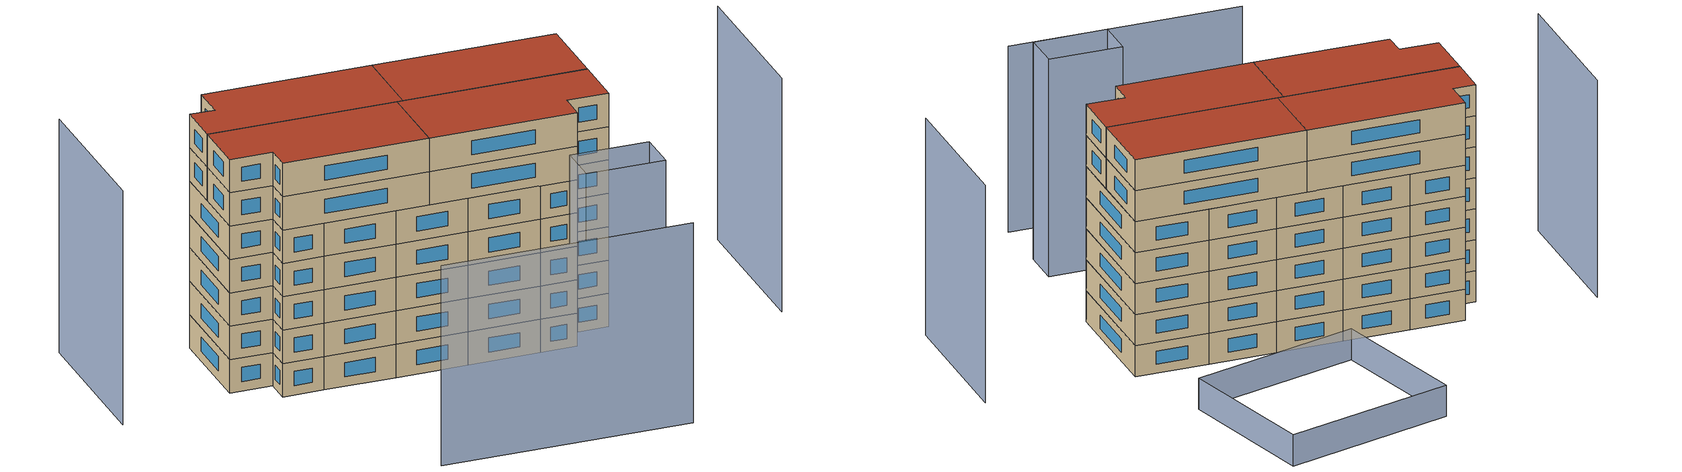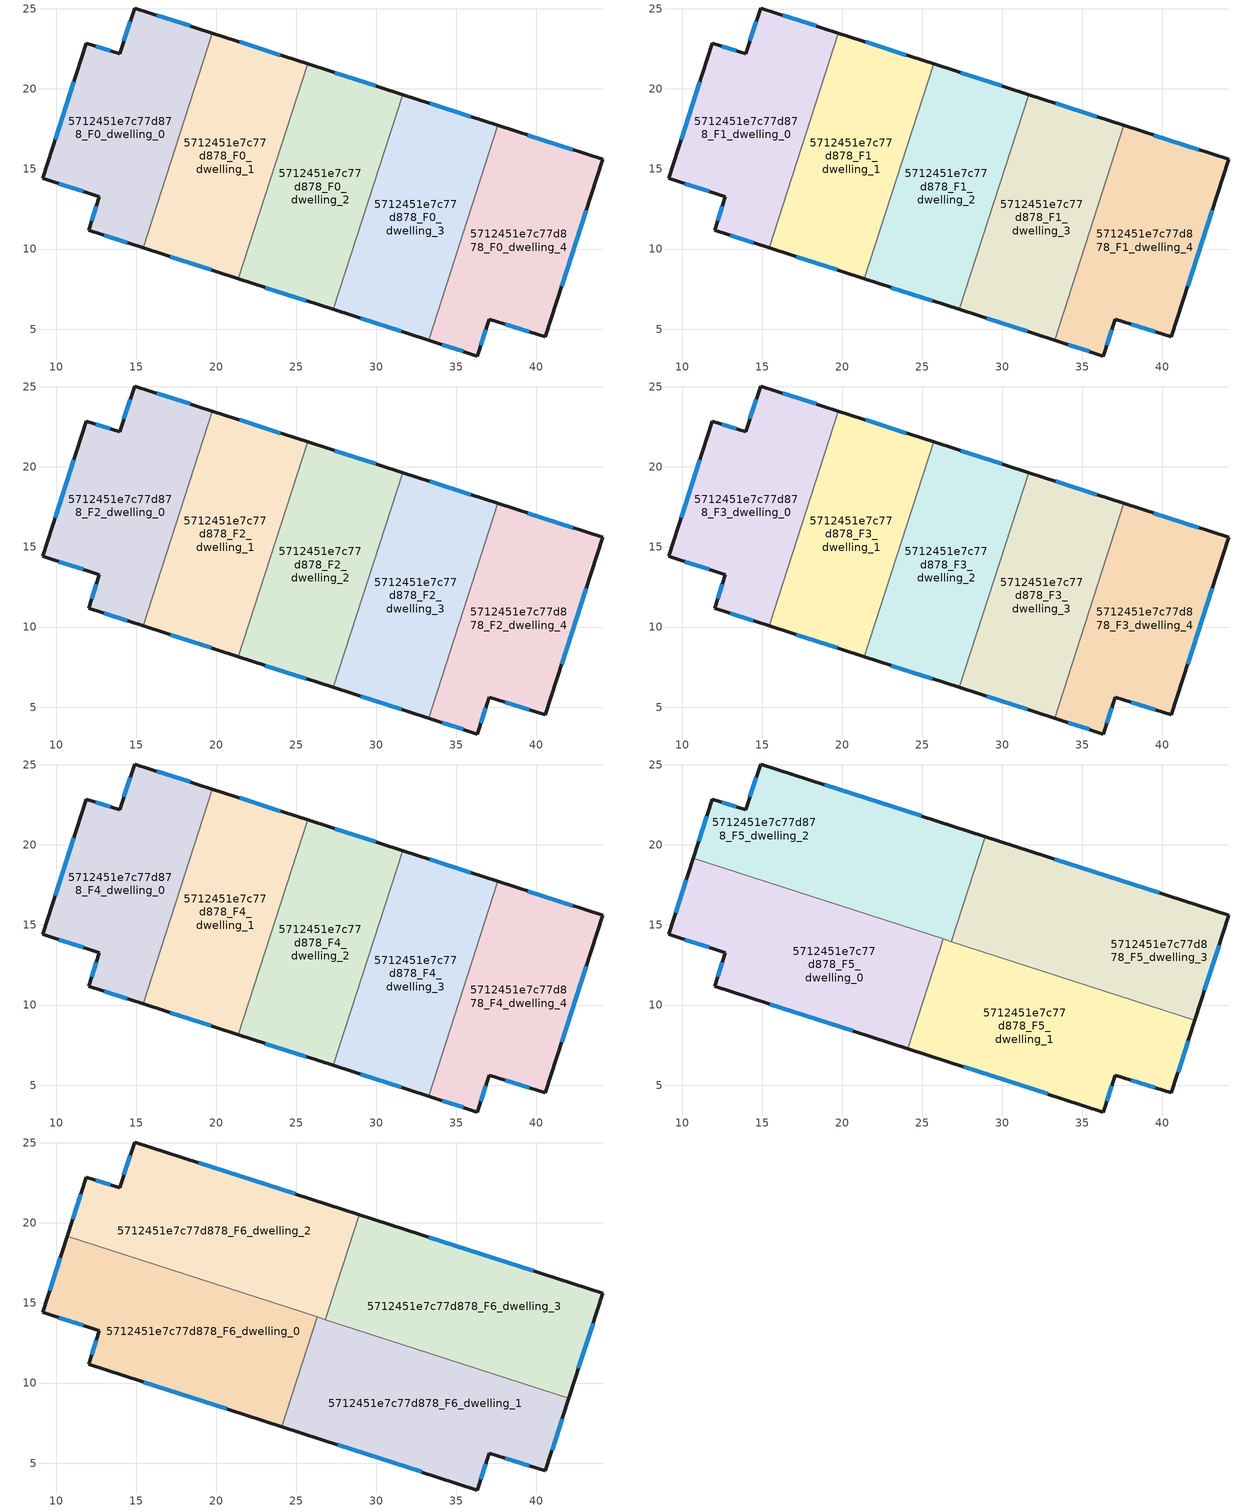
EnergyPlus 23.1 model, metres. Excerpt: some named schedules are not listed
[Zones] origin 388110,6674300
5712451e7c77d878_F0_dwelling_0
 floor ground (EU_floor_Construction): 19.76,23.48 15.43,10.07 12.03,11.17 12.69,13.27 9.17,14.42 11.89,22.84 13.97,22.18 14.9,25.05 z0
 wall outside (EU_wall_Construction): 19.76,23.48 14.9,25.05 13.97,22.18 11.89,22.84 9.17,14.42 12.69,13.27 12.03,11.17 15.43,10.07 z0:3
 wall to 5712451e7c77d878_F0_dwelling_1 (EU_wall_Construction): 15.43,10.07 19.76,23.48 z0:3
 window (EU_Window_Construction): 11.11,20.44 9.95,16.82 / 13.38,22.37 12.49,22.66 / 14.63,24.23 14.23,23 / 18.37,23.93 16.29,24.6 / 13,10.85 14.46,10.38 / 12.51,12.67 12.22,11.77 / 10.18,14.09 11.69,13.6 z0.86:2.14
5712451e7c77d878_F0_dwelling_1
 floor ground (EU_floor_Construction): 25.71,21.56 21.37,8.15 15.43,10.07 19.76,23.48 z0
 wall outside (EU_wall_Construction): 15.43,10.07 21.37,8.15 / 25.71,21.56 19.76,23.48 z0:3
 wall to 5712451e7c77d878_F0_dwelling_2 (EU_wall_Construction): 21.37,8.15 25.71,21.56 z0:3
 window (EU_Window_Construction): 17.13,9.52 19.68,8.7 / 24.01,22.11 21.46,22.93 z0.86:2.14
5712451e7c77d878_F0_dwelling_2
 floor ground (EU_floor_Construction): 31.65,19.64 27.32,6.23 21.37,8.15 25.71,21.56 z0
 wall outside (EU_wall_Construction): 21.37,8.15 27.32,6.23 / 31.65,19.64 25.71,21.56 z0:3
 wall to 5712451e7c77d878_F0_dwelling_3 (EU_wall_Construction): 27.32,6.23 31.65,19.64 z0:3
 window (EU_Window_Construction): 23.07,7.6 25.62,6.78 / 29.95,20.19 27.4,21.01 z0.86:2.14
5712451e7c77d878_F0_dwelling_3
 floor ground (EU_floor_Construction): 37.59,17.72 33.26,4.31 27.32,6.23 31.65,19.64 z0
 wall outside (EU_wall_Construction): 27.32,6.23 33.26,4.31 / 37.59,17.72 31.65,19.64 z0:3
 wall to 5712451e7c77d878_F0_dwelling_4 (EU_wall_Construction): 33.26,4.31 37.59,17.72 z0:3
 window (EU_Window_Construction): 29.01,5.68 31.56,4.86 / 35.89,18.27 33.35,19.09 z0.86:2.14
5712451e7c77d878_F0_dwelling_4
 floor ground (EU_floor_Construction): 44.14,15.61 40.55,4.52 37.06,5.63 36.31,3.32 33.26,4.31 37.59,17.72 z0
 wall outside (EU_wall_Construction): 33.26,4.31 36.31,3.32 37.06,5.63 40.55,4.52 44.14,15.61 37.59,17.72 z0:3
 window (EU_Window_Construction): 34.13,4.03 35.44,3.6 / 42.27,16.21 39.46,17.12 / 41.58,7.69 43.11,12.44 / 38.06,5.31 39.56,4.83 / 36.53,3.98 36.85,4.97 z0.86:2.14
5712451e7c77d878_F1_dwelling_0
 floor to 5712451e7c77d878_F0_dwelling_0 (EU_floor_Construction): 19.76,23.48 15.43,10.07 12.03,11.17 12.69,13.27 9.17,14.42 11.89,22.84 13.97,22.18 14.9,25.05 z3
 wall outside (EU_wall_Construction): 19.76,23.48 14.9,25.05 13.97,22.18 11.89,22.84 9.17,14.42 12.69,13.27 12.03,11.17 15.43,10.07 z3:6
 wall to 5712451e7c77d878_F1_dwelling_1 (EU_wall_Construction): 15.43,10.07 19.76,23.48 z3:6
 window (EU_Window_Construction): 11.11,20.44 9.95,16.82 / 13.38,22.37 12.49,22.66 / 14.63,24.23 14.23,23 / 18.37,23.93 16.29,24.6 / 13,10.85 14.46,10.38 / 12.51,12.67 12.22,11.77 / 10.18,14.09 11.69,13.6 z3.86:5.14
5712451e7c77d878_F1_dwelling_1
 floor to 5712451e7c77d878_F0_dwelling_1 (EU_floor_Construction): 25.71,21.56 21.37,8.15 15.43,10.07 19.76,23.48 z3
 wall outside (EU_wall_Construction): 15.43,10.07 21.37,8.15 / 25.71,21.56 19.76,23.48 z3:6
 wall to 5712451e7c77d878_F1_dwelling_2 (EU_wall_Construction): 21.37,8.15 25.71,21.56 z3:6
 window (EU_Window_Construction): 17.13,9.52 19.68,8.7 / 24.01,22.11 21.46,22.93 z3.86:5.14
5712451e7c77d878_F1_dwelling_2
 floor to 5712451e7c77d878_F0_dwelling_2 (EU_floor_Construction): 31.65,19.64 27.32,6.23 21.37,8.15 25.71,21.56 z3
 wall outside (EU_wall_Construction): 21.37,8.15 27.32,6.23 / 31.65,19.64 25.71,21.56 z3:6
 wall to 5712451e7c77d878_F1_dwelling_3 (EU_wall_Construction): 27.32,6.23 31.65,19.64 z3:6
 window (EU_Window_Construction): 23.07,7.6 25.62,6.78 / 29.95,20.19 27.4,21.01 z3.86:5.14
5712451e7c77d878_F1_dwelling_3
 floor to 5712451e7c77d878_F0_dwelling_3 (EU_floor_Construction): 37.59,17.72 33.26,4.31 27.32,6.23 31.65,19.64 z3
 wall outside (EU_wall_Construction): 27.32,6.23 33.26,4.31 / 37.59,17.72 31.65,19.64 z3:6
 wall to 5712451e7c77d878_F1_dwelling_4 (EU_wall_Construction): 33.26,4.31 37.59,17.72 z3:6
 window (EU_Window_Construction): 29.01,5.68 31.56,4.86 / 35.89,18.27 33.35,19.09 z3.86:5.14
5712451e7c77d878_F1_dwelling_4
 floor to 5712451e7c77d878_F0_dwelling_4 (EU_floor_Construction): 44.14,15.61 40.55,4.52 37.06,5.63 36.31,3.32 33.26,4.31 37.59,17.72 z3
 wall outside (EU_wall_Construction): 33.26,4.31 36.31,3.32 37.06,5.63 40.55,4.52 44.14,15.61 37.59,17.72 z3:6
 window (EU_Window_Construction): 34.13,4.03 35.44,3.6 / 42.27,16.21 39.46,17.12 / 41.58,7.69 43.11,12.44 / 38.06,5.31 39.56,4.83 / 36.53,3.98 36.85,4.97 z3.86:5.14
5712451e7c77d878_F2_dwelling_0
 floor to 5712451e7c77d878_F1_dwelling_0 (EU_floor_Construction): 19.76,23.48 15.43,10.07 12.03,11.17 12.69,13.27 9.17,14.42 11.89,22.84 13.97,22.18 14.9,25.05 z6
 wall outside (EU_wall_Construction): 19.76,23.48 14.9,25.05 13.97,22.18 11.89,22.84 9.17,14.42 12.69,13.27 12.03,11.17 15.43,10.07 z6:9
 wall to 5712451e7c77d878_F2_dwelling_1 (EU_wall_Construction): 15.43,10.07 19.76,23.48 z6:9
 window (EU_Window_Construction): 11.11,20.44 9.95,16.82 / 13.38,22.37 12.49,22.66 / 14.63,24.23 14.23,23 / 18.37,23.93 16.29,24.6 / 13,10.85 14.46,10.38 / 12.51,12.67 12.22,11.77 / 10.18,14.09 11.69,13.6 z6.86:8.14
5712451e7c77d878_F2_dwelling_1
 floor to 5712451e7c77d878_F1_dwelling_1 (EU_floor_Construction): 25.71,21.56 21.37,8.15 15.43,10.07 19.76,23.48 z6
 wall outside (EU_wall_Construction): 15.43,10.07 21.37,8.15 / 25.71,21.56 19.76,23.48 z6:9
 wall to 5712451e7c77d878_F2_dwelling_2 (EU_wall_Construction): 21.37,8.15 25.71,21.56 z6:9
 window (EU_Window_Construction): 17.13,9.52 19.68,8.7 / 24.01,22.11 21.46,22.93 z6.86:8.14
5712451e7c77d878_F2_dwelling_2
 floor to 5712451e7c77d878_F1_dwelling_2 (EU_floor_Construction): 31.65,19.64 27.32,6.23 21.37,8.15 25.71,21.56 z6
 wall outside (EU_wall_Construction): 21.37,8.15 27.32,6.23 / 31.65,19.64 25.71,21.56 z6:9
 wall to 5712451e7c77d878_F2_dwelling_3 (EU_wall_Construction): 27.32,6.23 31.65,19.64 z6:9
 window (EU_Window_Construction): 23.07,7.6 25.62,6.78 / 29.95,20.19 27.4,21.01 z6.86:8.14
5712451e7c77d878_F2_dwelling_3
 floor to 5712451e7c77d878_F1_dwelling_3 (EU_floor_Construction): 37.59,17.72 33.26,4.31 27.32,6.23 31.65,19.64 z6
 wall outside (EU_wall_Construction): 27.32,6.23 33.26,4.31 / 37.59,17.72 31.65,19.64 z6:9
 wall to 5712451e7c77d878_F2_dwelling_4 (EU_wall_Construction): 33.26,4.31 37.59,17.72 z6:9
 window (EU_Window_Construction): 29.01,5.68 31.56,4.86 / 35.89,18.27 33.35,19.09 z6.86:8.14
5712451e7c77d878_F2_dwelling_4
 floor to 5712451e7c77d878_F1_dwelling_4 (EU_floor_Construction): 44.14,15.61 40.55,4.52 37.06,5.63 36.31,3.32 33.26,4.31 37.59,17.72 z6
 wall outside (EU_wall_Construction): 33.26,4.31 36.31,3.32 37.06,5.63 40.55,4.52 44.14,15.61 37.59,17.72 z6:9
 window (EU_Window_Construction): 34.13,4.03 35.44,3.6 / 42.27,16.21 39.46,17.12 / 41.58,7.69 43.11,12.44 / 38.06,5.31 39.56,4.83 / 36.53,3.98 36.85,4.97 z6.86:8.14
5712451e7c77d878_F3_dwelling_0
 floor to 5712451e7c77d878_F2_dwelling_0 (EU_floor_Construction): 19.76,23.48 15.43,10.07 12.03,11.17 12.69,13.27 9.17,14.42 11.89,22.84 13.97,22.18 14.9,25.05 z9
 wall outside (EU_wall_Construction): 19.76,23.48 14.9,25.05 13.97,22.18 11.89,22.84 9.17,14.42 12.69,13.27 12.03,11.17 15.43,10.07 z9:12
 wall to 5712451e7c77d878_F3_dwelling_1 (EU_wall_Construction): 15.43,10.07 19.76,23.48 z9:12
 window (EU_Window_Construction): 11.11,20.44 9.95,16.82 / 13.38,22.37 12.49,22.66 / 14.63,24.23 14.23,23 / 18.37,23.93 16.29,24.6 / 13,10.85 14.46,10.38 / 12.51,12.67 12.22,11.77 / 10.18,14.09 11.69,13.6 z9.86:11.14
5712451e7c77d878_F3_dwelling_1
 floor to 5712451e7c77d878_F2_dwelling_1 (EU_floor_Construction): 25.71,21.56 21.37,8.15 15.43,10.07 19.76,23.48 z9
 wall outside (EU_wall_Construction): 15.43,10.07 21.37,8.15 / 25.71,21.56 19.76,23.48 z9:12
 wall to 5712451e7c77d878_F3_dwelling_2 (EU_wall_Construction): 21.37,8.15 25.71,21.56 z9:12
 window (EU_Window_Construction): 17.13,9.52 19.68,8.7 / 24.01,22.11 21.46,22.93 z9.86:11.14
5712451e7c77d878_F3_dwelling_2
 floor to 5712451e7c77d878_F2_dwelling_2 (EU_floor_Construction): 31.65,19.64 27.32,6.23 21.37,8.15 25.71,21.56 z9
 wall outside (EU_wall_Construction): 21.37,8.15 27.32,6.23 / 31.65,19.64 25.71,21.56 z9:12
 wall to 5712451e7c77d878_F3_dwelling_3 (EU_wall_Construction): 27.32,6.23 31.65,19.64 z9:12
 window (EU_Window_Construction): 23.07,7.6 25.62,6.78 / 29.95,20.19 27.4,21.01 z9.86:11.14
5712451e7c77d878_F3_dwelling_3
 floor to 5712451e7c77d878_F2_dwelling_3 (EU_floor_Construction): 37.59,17.72 33.26,4.31 27.32,6.23 31.65,19.64 z9
 wall outside (EU_wall_Construction): 27.32,6.23 33.26,4.31 / 37.59,17.72 31.65,19.64 z9:12
 wall to 5712451e7c77d878_F3_dwelling_4 (EU_wall_Construction): 33.26,4.31 37.59,17.72 z9:12
 window (EU_Window_Construction): 29.01,5.68 31.56,4.86 / 35.89,18.27 33.35,19.09 z9.86:11.14
5712451e7c77d878_F3_dwelling_4
 floor to 5712451e7c77d878_F2_dwelling_4 (EU_floor_Construction): 44.14,15.61 40.55,4.52 37.06,5.63 36.31,3.32 33.26,4.31 37.59,17.72 z9
 wall outside (EU_wall_Construction): 33.26,4.31 36.31,3.32 37.06,5.63 40.55,4.52 44.14,15.61 37.59,17.72 z9:12
 window (EU_Window_Construction): 34.13,4.03 35.44,3.6 / 42.27,16.21 39.46,17.12 / 41.58,7.69 43.11,12.44 / 38.06,5.31 39.56,4.83 / 36.53,3.98 36.85,4.97 z9.86:11.14
5712451e7c77d878_F4_dwelling_0
 floor to 5712451e7c77d878_F3_dwelling_0 (EU_floor_Construction): 19.76,23.48 15.43,10.07 12.03,11.17 12.69,13.27 9.17,14.42 11.89,22.84 13.97,22.18 14.9,25.05 z12
 wall outside (EU_wall_Construction): 19.76,23.48 14.9,25.05 13.97,22.18 11.89,22.84 9.17,14.42 12.69,13.27 12.03,11.17 15.43,10.07 z12:15
 wall to 5712451e7c77d878_F4_dwelling_1 (EU_wall_Construction): 15.43,10.07 19.76,23.48 z12:15
 window (EU_Window_Construction): 11.11,20.44 9.95,16.82 / 13.38,22.37 12.49,22.66 / 14.63,24.23 14.23,23 / 18.37,23.93 16.29,24.6 / 13,10.85 14.46,10.38 / 12.51,12.67 12.22,11.77 / 10.18,14.09 11.69,13.6 z12.86:14.14
5712451e7c77d878_F4_dwelling_1
 floor to 5712451e7c77d878_F3_dwelling_1 (EU_floor_Construction): 25.71,21.56 21.37,8.15 15.43,10.07 19.76,23.48 z12
 wall outside (EU_wall_Construction): 15.43,10.07 21.37,8.15 / 25.71,21.56 19.76,23.48 z12:15
 wall to 5712451e7c77d878_F4_dwelling_2 (EU_wall_Construction): 21.37,8.15 25.71,21.56 z12:15
 window (EU_Window_Construction): 17.13,9.52 19.68,8.7 / 24.01,22.11 21.46,22.93 z12.86:14.14
5712451e7c77d878_F4_dwelling_2
 floor to 5712451e7c77d878_F3_dwelling_2 (EU_floor_Construction): 31.65,19.64 27.32,6.23 21.37,8.15 25.71,21.56 z12
 wall outside (EU_wall_Construction): 21.37,8.15 27.32,6.23 / 31.65,19.64 25.71,21.56 z12:15
 wall to 5712451e7c77d878_F4_dwelling_3 (EU_wall_Construction): 27.32,6.23 31.65,19.64 z12:15
 window (EU_Window_Construction): 23.07,7.6 25.62,6.78 / 29.95,20.19 27.4,21.01 z12.86:14.14
5712451e7c77d878_F4_dwelling_3
 floor to 5712451e7c77d878_F3_dwelling_3 (EU_floor_Construction): 37.59,17.72 33.26,4.31 27.32,6.23 31.65,19.64 z12
 wall outside (EU_wall_Construction): 27.32,6.23 33.26,4.31 / 37.59,17.72 31.65,19.64 z12:15
 wall to 5712451e7c77d878_F4_dwelling_4 (EU_wall_Construction): 33.26,4.31 37.59,17.72 z12:15
 window (EU_Window_Construction): 29.01,5.68 31.56,4.86 / 35.89,18.27 33.35,19.09 z12.86:14.14
5712451e7c77d878_F4_dwelling_4
 floor to 5712451e7c77d878_F3_dwelling_4 (EU_floor_Construction): 44.14,15.61 40.55,4.52 37.06,5.63 36.31,3.32 33.26,4.31 37.59,17.72 z12
 wall outside (EU_wall_Construction): 33.26,4.31 36.31,3.32 37.06,5.63 40.55,4.52 44.14,15.61 37.59,17.72 z12:15
 window (EU_Window_Construction): 34.13,4.03 35.44,3.6 / 42.27,16.21 39.46,17.12 / 41.58,7.69 43.11,12.44 / 38.06,5.31 39.56,4.83 / 36.53,3.98 36.85,4.97 z12.86:14.14
5712451e7c77d878_F5_dwelling_0
 floor to 5712451e7c77d878_F4_dwelling_0 (EU_floor_Construction): 17.65,16.93 15.43,10.07 12.03,11.17 12.69,13.27 9.17,14.42 10.71,19.17 z15
 floor to 5712451e7c77d878_F4_dwelling_1 (EU_floor_Construction): 23.59,15.01 21.37,8.15 15.43,10.07 17.65,16.93 z15
 floor to 5712451e7c77d878_F4_dwelling_2 (EU_floor_Construction): 26.32,14.13 24.1,7.27 21.37,8.15 23.59,15.01 z15
 wall outside (EU_wall_Construction): 10.71,19.17 9.17,14.42 12.69,13.27 12.03,11.17 24.1,7.27 z15:18
 wall to 5712451e7c77d878_F5_dwelling_1 (EU_wall_Construction): 24.1,7.27 26.32,14.13 z15:18
 wall to 5712451e7c77d878_F5_dwelling_2 (EU_wall_Construction): 26.32,14.13 10.71,19.17 z15:18
 window (EU_Window_Construction): 10.27,17.81 9.61,15.77 / 15.48,10.05 20.65,8.38 / 12.51,12.67 12.22,11.77 / 10.18,14.09 11.69,13.6 z15.86:17.14
5712451e7c77d878_F5_dwelling_1
 floor to 5712451e7c77d878_F4_dwelling_3 (EU_floor_Construction): 35.47,11.17 33.26,4.31 27.32,6.23 29.53,13.09 z15
 floor to 5712451e7c77d878_F4_dwelling_2 (EU_floor_Construction): 29.53,13.09 27.32,6.23 24.1,7.27 26.32,14.13 z15
 floor to 5712451e7c77d878_F4_dwelling_4 (EU_floor_Construction): 42.02,9.05 40.55,4.52 37.06,5.63 36.31,3.32 33.26,4.31 35.47,11.17 z15
 wall outside (EU_wall_Construction): 24.1,7.27 36.31,3.32 37.06,5.63 40.55,4.52 42.02,9.05 z15:18
 wall to 5712451e7c77d878_F5_dwelling_3 (EU_wall_Construction): 42.02,9.05 26.82,13.96 z15:18
 wall to 5712451e7c77d878_F5_dwelling_2 (EU_wall_Construction): 26.82,13.96 26.32,14.13 z15:18
 window (EU_Window_Construction): 40.97,5.81 41.6,7.76 / 38.06,5.31 39.56,4.83 / 36.53,3.98 36.85,4.97 / 27.59,6.14 32.82,4.45 z15.86:17.14
5712451e7c77d878_F5_dwelling_2
 floor to 5712451e7c77d878_F4_dwelling_0 (EU_floor_Construction): 19.76,23.48 17.65,16.93 10.71,19.17 11.89,22.84 13.97,22.18 14.9,25.05 z15
 floor to 5712451e7c77d878_F4_dwelling_1 (EU_floor_Construction): 25.71,21.56 23.59,15.01 17.65,16.93 19.76,23.48 z15
 floor to 5712451e7c77d878_F4_dwelling_2 (EU_floor_Construction): 28.93,20.52 26.82,13.96 23.59,15.01 25.71,21.56 z15
 wall outside (EU_wall_Construction): 28.93,20.52 14.9,25.05 13.97,22.18 11.89,22.84 10.71,19.17 z15:18
 wall to 5712451e7c77d878_F5_dwelling_3 (EU_wall_Construction): 26.82,13.96 28.93,20.52 z15:18
 window (EU_Window_Construction): 14.63,24.23 14.23,23 / 24.92,21.81 18.91,23.76 / 11.55,21.79 11.05,20.22 / 13.38,22.37 12.49,22.66 z15.86:17.14
5712451e7c77d878_F5_dwelling_3
 floor to 5712451e7c77d878_F4_dwelling_4 (EU_floor_Construction): 44.14,15.61 42.02,9.05 35.47,11.17 37.59,17.72 z15
 floor to 5712451e7c77d878_F4_dwelling_3 (EU_floor_Construction): 37.59,17.72 35.47,11.17 29.53,13.09 31.65,19.64 z15
 floor to 5712451e7c77d878_F4_dwelling_2 (EU_floor_Construction): 31.65,19.64 29.53,13.09 26.82,13.96 28.93,20.52 z15
 wall outside (EU_wall_Construction): 42.02,9.05 44.14,15.61 28.93,20.52 z15:18
 window (EU_Window_Construction): 42.62,10.93 43.53,13.74 / 39.79,17.01 33.28,19.12 z15.86:17.14
5712451e7c77d878_F6_dwelling_0
 floor to 5712451e7c77d878_F5_dwelling_0 (EU_floor_Construction): 26.32,14.13 24.1,7.27 12.03,11.17 12.69,13.27 9.17,14.42 10.71,19.17 z18
 wall outside (EU_wall_Construction): 10.71,19.17 9.17,14.42 12.69,13.27 12.03,11.17 24.1,7.27 z18:21
 wall to 5712451e7c77d878_F6_dwelling_1 (EU_wall_Construction): 24.1,7.27 26.32,14.13 z18:21
 wall to 5712451e7c77d878_F6_dwelling_2 (EU_wall_Construction): 26.32,14.13 10.71,19.17 z18:21
 window (EU_Window_Construction): 10.27,17.81 9.61,15.77 / 15.48,10.05 20.65,8.38 / 12.51,12.67 12.22,11.77 / 10.18,14.09 11.69,13.6 z18.86:20.14
 roof outside (EU_roof_Construction): 24.1,7.27 26.32,14.13 10.71,19.17 9.17,14.42 12.69,13.27 12.03,11.17 z21
5712451e7c77d878_F6_dwelling_1
 floor to 5712451e7c77d878_F5_dwelling_1 (EU_floor_Construction): 42.02,9.05 40.55,4.52 37.06,5.63 36.31,3.32 24.1,7.27 26.32,14.13 z18
 wall outside (EU_wall_Construction): 24.1,7.27 36.31,3.32 37.06,5.63 40.55,4.52 42.02,9.05 z18:21
 wall to 5712451e7c77d878_F6_dwelling_3 (EU_wall_Construction): 42.02,9.05 26.82,13.96 z18:21
 wall to 5712451e7c77d878_F6_dwelling_2 (EU_wall_Construction): 26.82,13.96 26.32,14.13 z18:21
 window (EU_Window_Construction): 40.97,5.81 41.6,7.76 / 38.06,5.31 39.56,4.83 / 36.53,3.98 36.85,4.97 / 27.59,6.14 32.82,4.45 z18.86:20.14
 roof outside (EU_roof_Construction): 40.55,4.52 42.02,9.05 26.32,14.13 24.1,7.27 36.31,3.32 37.06,5.63 z21
5712451e7c77d878_F6_dwelling_2
 floor to 5712451e7c77d878_F5_dwelling_2 (EU_floor_Construction): 28.93,20.52 26.82,13.96 10.71,19.17 11.89,22.84 13.97,22.18 14.9,25.05 z18
 wall outside (EU_wall_Construction): 28.93,20.52 14.9,25.05 13.97,22.18 11.89,22.84 10.71,19.17 z18:21
 wall to 5712451e7c77d878_F6_dwelling_3 (EU_wall_Construction): 26.82,13.96 28.93,20.52 z18:21
 window (EU_Window_Construction): 14.63,24.23 14.23,23 / 24.92,21.81 18.91,23.76 / 11.55,21.79 11.05,20.22 / 13.38,22.37 12.49,22.66 z18.86:20.14
 roof outside (EU_roof_Construction): 26.82,13.96 28.93,20.52 14.9,25.05 13.97,22.18 11.89,22.84 10.71,19.17 z21
5712451e7c77d878_F6_dwelling_3
 floor to 5712451e7c77d878_F5_dwelling_3 (EU_floor_Construction): 44.14,15.61 42.02,9.05 26.82,13.96 28.93,20.52 z18
 wall outside (EU_wall_Construction): 42.02,9.05 44.14,15.61 28.93,20.52 z18:21
 window (EU_Window_Construction): 42.62,10.93 43.53,13.74 / 39.79,17.01 33.28,19.12 z18.86:20.14
 roof outside (EU_roof_Construction): 42.02,9.05 44.14,15.61 28.93,20.52 26.82,13.96 z21
shading: 13.98,-6.69 34.73,-13.39 z0:18; 53.08,-2.19 57.44,11.33 / 3.18,28.84 -1.15,15.42 / 36.37,-7.91 29.82,-5.8 / 29.82,-5.8 30.94,-2.32 / 30.94,-2.32 37.49,-4.44 / 37.49,-4.44 36.37,-7.91 z0:21; 44.58,37.87 43.92,24.07 / 43.92,24.07 27.46,24.86 / 27.46,24.86 28.13,38.66 / 28.13,38.66 44.58,37.87 z0:3
[Building]
EU S2 Campaign: North Axis=0; Terrain=City; Solar Distribution=FullExterior
[Site:Location]
Helsinki-Vantaa.AP: Latitude=60.317; Longitude=24.963; Time Zone=2; Elevation=54.6
[SizingPeriod:WeatherFileDays]
AnnualSizingPeriod: Begin Month=1; Begin Day of Month=1; End Month=12; End Day of Month=31; Day of Week for Start Day=Monday; Use Weather File Daylight Saving Period=No; Use Weather File Rain and Snow Indicators=No
[MATERIAL]
EU_InternalMass_Material: Roughness=MediumRough; Thickness=0.1; Conductivity=1; Density=1800; Specific Heat=900; Thermal Absorptance=0.9; Solar Absorptance=0.7; Visible Absorptance=0.7
[MATERIAL:NOMASS] Roughness=MediumRough; Thermal Absorptance=0.9; Solar Absorptance=0.7; Visible Absorptance=0.7
Name | Thermal Resistance
EU_wall_NoMass | 5.91765
EU_roof_NoMass | 11.1778
EU_floor_NoMass | 6.2875
[WINDOWMATERIAL:SIMPLEGLAZINGSYSTEM]
EU_Window_SimpleGlazing: UFactor=0.994035; Solar Heat Gain Coefficient=0.7; Visible Transmittance=0.7
[CONSTRUCTION]
EU_wall_Construction: EU_wall_NoMass
EU_roof_Construction: EU_roof_NoMass
EU_floor_Construction: EU_floor_NoMass
EU_Window_Construction: EU_Window_SimpleGlazing
EU_InternalMass_Construction: EU_InternalMass_Material
[ZONE] Type=1; Multiplier=1; Ceiling Height=autocalculate; Floor Area=autocalculate; Part of Total Floor Area=Yes
Name | Volume
5712451e7c77d878_F0_dwelling_0; 5712451e7c77d878_F1_dwelling_0; 5712451e7c77d878_F2_dwelling_0; 5712451e7c77d878_F3_dwelling_0; 5712451e7c77d878_F4_dwelling_0 | 264.089
5712451e7c77d878_F5_dwelling_0; 5712451e7c77d878_F6_dwelling_0 | 330.121
5712451e7c77d878_F0_dwelling_1; 5712451e7c77d878_F1_dwelling_1; 5712451e7c77d878_F2_dwelling_1; 5712451e7c77d878_F3_dwelling_1; 5712451e7c77d878_F4_dwelling_1 | 264.099
5712451e7c77d878_F5_dwelling_1; 5712451e7c77d878_F6_dwelling_1 | 330.115
5712451e7c77d878_F0_dwelling_2; 5712451e7c77d878_F1_dwelling_2; 5712451e7c77d878_F2_dwelling_2; 5712451e7c77d878_F3_dwelling_2; 5712451e7c77d878_F4_dwelling_2 | 264.1
5712451e7c77d878_F5_dwelling_2; 5712451e7c77d878_F6_dwelling_2 | 330.099
5712451e7c77d878_F0_dwelling_3; 5712451e7c77d878_F1_dwelling_3; 5712451e7c77d878_F2_dwelling_3; 5712451e7c77d878_F3_dwelling_3; 5712451e7c77d878_F4_dwelling_3 | 264.085
5712451e7c77d878_F5_dwelling_3; 5712451e7c77d878_F6_dwelling_3 | 330.105
5712451e7c77d878_F0_dwelling_4; 5712451e7c77d878_F1_dwelling_4; 5712451e7c77d878_F2_dwelling_4; 5712451e7c77d878_F3_dwelling_4; 5712451e7c77d878_F4_dwelling_4 | 264.109
[INTERNALMASS] Construction=EU_InternalMass_Construction
Name | Zone or ZoneList | Surface Area
5712451e7c77d878_F0_dwelling_0_EU_InternalMass | 5712451e7c77d878_F0_dwelling_0 | 88.0302
5712451e7c77d878_F0_dwelling_1_EU_InternalMass | 5712451e7c77d878_F0_dwelling_1 | 88.033
5712451e7c77d878_F0_dwelling_2_EU_InternalMass | 5712451e7c77d878_F0_dwelling_2 | 88.033
5712451e7c77d878_F0_dwelling_3_EU_InternalMass | 5712451e7c77d878_F0_dwelling_3 | 88.0287
5712451e7c77d878_F0_dwelling_4_EU_InternalMass | 5712451e7c77d878_F0_dwelling_4 | 88.036
5712451e7c77d878_F1_dwelling_0_EU_InternalMass | 5712451e7c77d878_F1_dwelling_0 | 88.0302
5712451e7c77d878_F1_dwelling_1_EU_InternalMass | 5712451e7c77d878_F1_dwelling_1 | 88.033
5712451e7c77d878_F1_dwelling_2_EU_InternalMass | 5712451e7c77d878_F1_dwelling_2 | 88.033
5712451e7c77d878_F1_dwelling_3_EU_InternalMass | 5712451e7c77d878_F1_dwelling_3 | 88.0287
5712451e7c77d878_F1_dwelling_4_EU_InternalMass | 5712451e7c77d878_F1_dwelling_4 | 88.036
5712451e7c77d878_F2_dwelling_0_EU_InternalMass | 5712451e7c77d878_F2_dwelling_0 | 88.0302
5712451e7c77d878_F2_dwelling_1_EU_InternalMass | 5712451e7c77d878_F2_dwelling_1 | 88.033
5712451e7c77d878_F2_dwelling_2_EU_InternalMass | 5712451e7c77d878_F2_dwelling_2 | 88.033
5712451e7c77d878_F2_dwelling_3_EU_InternalMass | 5712451e7c77d878_F2_dwelling_3 | 88.0287
5712451e7c77d878_F2_dwelling_4_EU_InternalMass | 5712451e7c77d878_F2_dwelling_4 | 88.036
5712451e7c77d878_F3_dwelling_0_EU_InternalMass | 5712451e7c77d878_F3_dwelling_0 | 88.0302
5712451e7c77d878_F3_dwelling_1_EU_InternalMass | 5712451e7c77d878_F3_dwelling_1 | 88.033
5712451e7c77d878_F3_dwelling_2_EU_InternalMass | 5712451e7c77d878_F3_dwelling_2 | 88.033
5712451e7c77d878_F3_dwelling_3_EU_InternalMass | 5712451e7c77d878_F3_dwelling_3 | 88.0287
5712451e7c77d878_F3_dwelling_4_EU_InternalMass | 5712451e7c77d878_F3_dwelling_4 | 88.036
5712451e7c77d878_F4_dwelling_0_EU_InternalMass | 5712451e7c77d878_F4_dwelling_0 | 88.0302
5712451e7c77d878_F4_dwelling_1_EU_InternalMass | 5712451e7c77d878_F4_dwelling_1 | 88.033
5712451e7c77d878_F4_dwelling_2_EU_InternalMass | 5712451e7c77d878_F4_dwelling_2 | 88.033
5712451e7c77d878_F4_dwelling_3_EU_InternalMass | 5712451e7c77d878_F4_dwelling_3 | 88.0287
5712451e7c77d878_F4_dwelling_4_EU_InternalMass | 5712451e7c77d878_F4_dwelling_4 | 88.036
5712451e7c77d878_F5_dwelling_0_EU_InternalMass | 5712451e7c77d878_F5_dwelling_0 | 110.04
5712451e7c77d878_F5_dwelling_1_EU_InternalMass | 5712451e7c77d878_F5_dwelling_1 | 110.038
5712451e7c77d878_F5_dwelling_2_EU_InternalMass | 5712451e7c77d878_F5_dwelling_2 | 110.033
5712451e7c77d878_F5_dwelling_3_EU_InternalMass | 5712451e7c77d878_F5_dwelling_3 | 110.035
5712451e7c77d878_F6_dwelling_0_EU_InternalMass | 5712451e7c77d878_F6_dwelling_0 | 110.04
5712451e7c77d878_F6_dwelling_1_EU_InternalMass | 5712451e7c77d878_F6_dwelling_1 | 110.038
5712451e7c77d878_F6_dwelling_2_EU_InternalMass | 5712451e7c77d878_F6_dwelling_2 | 110.033
5712451e7c77d878_F6_dwelling_3_EU_InternalMass | 5712451e7c77d878_F6_dwelling_3 | 110.035
[OTHEREQUIPMENT] Fuel Type=Electricity; Design Level Calculation Method=Watts/Area; Power per Zone Floor Area=1; Fraction Latent=0; Fraction Radiant=0; Fraction Lost=0; Carbon Dioxide Generation Rate=0; EndUse Subcategory=EU_Step8_InternalGains
Name | Zone or ZoneList or Space or SpaceList | Schedule
EU_Step8_InternalGain_5712451e7c77d878_F0_dwelling_0_f000 | 5712451e7c77d878_F0_dwelling_0 | EU_Step8_GainSchedule_5712451e7c77d878_F0_dwelling_0_f000
EU_Step8_InternalGain_5712451e7c77d878_F0_dwelling_1_f000 | 5712451e7c77d878_F0_dwelling_1 | EU_Step8_GainSchedule_5712451e7c77d878_F0_dwelling_1_f000
EU_Step8_InternalGain_5712451e7c77d878_F0_dwelling_2_f000 | 5712451e7c77d878_F0_dwelling_2 | EU_Step8_GainSchedule_5712451e7c77d878_F0_dwelling_2_f000
EU_Step8_InternalGain_5712451e7c77d878_F0_dwelling_3_f000 | 5712451e7c77d878_F0_dwelling_3 | EU_Step8_GainSchedule_5712451e7c77d878_F0_dwelling_3_f000
EU_Step8_InternalGain_5712451e7c77d878_F0_dwelling_4_f000 | 5712451e7c77d878_F0_dwelling_4 | EU_Step8_GainSchedule_5712451e7c77d878_F0_dwelling_4_f000
EU_Step8_InternalGain_5712451e7c77d878_F1_dwelling_0_f000 | 5712451e7c77d878_F1_dwelling_0 | EU_Step8_GainSchedule_5712451e7c77d878_F1_dwelling_0_f000
EU_Step8_InternalGain_5712451e7c77d878_F1_dwelling_1_f000 | 5712451e7c77d878_F1_dwelling_1 | EU_Step8_GainSchedule_5712451e7c77d878_F1_dwelling_1_f000
EU_Step8_InternalGain_5712451e7c77d878_F1_dwelling_2_f000 | 5712451e7c77d878_F1_dwelling_2 | EU_Step8_GainSchedule_5712451e7c77d878_F1_dwelling_2_f000
EU_Step8_InternalGain_5712451e7c77d878_F1_dwelling_3_f000 | 5712451e7c77d878_F1_dwelling_3 | EU_Step8_GainSchedule_5712451e7c77d878_F1_dwelling_3_f000
EU_Step8_InternalGain_5712451e7c77d878_F1_dwelling_4_f000 | 5712451e7c77d878_F1_dwelling_4 | EU_Step8_GainSchedule_5712451e7c77d878_F1_dwelling_4_f000
EU_Step8_InternalGain_5712451e7c77d878_F2_dwelling_0_f000 | 5712451e7c77d878_F2_dwelling_0 | EU_Step8_GainSchedule_5712451e7c77d878_F2_dwelling_0_f000
EU_Step8_InternalGain_5712451e7c77d878_F2_dwelling_1_f000 | 5712451e7c77d878_F2_dwelling_1 | EU_Step8_GainSchedule_5712451e7c77d878_F2_dwelling_1_f000
EU_Step8_InternalGain_5712451e7c77d878_F2_dwelling_2_f000 | 5712451e7c77d878_F2_dwelling_2 | EU_Step8_GainSchedule_5712451e7c77d878_F2_dwelling_2_f000
EU_Step8_InternalGain_5712451e7c77d878_F2_dwelling_3_f000 | 5712451e7c77d878_F2_dwelling_3 | EU_Step8_GainSchedule_5712451e7c77d878_F2_dwelling_3_f000
EU_Step8_InternalGain_5712451e7c77d878_F2_dwelling_4_f000 | 5712451e7c77d878_F2_dwelling_4 | EU_Step8_GainSchedule_5712451e7c77d878_F2_dwelling_4_f000
EU_Step8_InternalGain_5712451e7c77d878_F3_dwelling_0_f000 | 5712451e7c77d878_F3_dwelling_0 | EU_Step8_GainSchedule_5712451e7c77d878_F3_dwelling_0_f000
EU_Step8_InternalGain_5712451e7c77d878_F3_dwelling_1_f000 | 5712451e7c77d878_F3_dwelling_1 | EU_Step8_GainSchedule_5712451e7c77d878_F3_dwelling_1_f000
EU_Step8_InternalGain_5712451e7c77d878_F3_dwelling_2_f000 | 5712451e7c77d878_F3_dwelling_2 | EU_Step8_GainSchedule_5712451e7c77d878_F3_dwelling_2_f000
EU_Step8_InternalGain_5712451e7c77d878_F3_dwelling_3_f000 | 5712451e7c77d878_F3_dwelling_3 | EU_Step8_GainSchedule_5712451e7c77d878_F3_dwelling_3_f000
EU_Step8_InternalGain_5712451e7c77d878_F3_dwelling_4_f000 | 5712451e7c77d878_F3_dwelling_4 | EU_Step8_GainSchedule_5712451e7c77d878_F3_dwelling_4_f000
EU_Step8_InternalGain_5712451e7c77d878_F4_dwelling_0_f000 | 5712451e7c77d878_F4_dwelling_0 | EU_Step8_GainSchedule_5712451e7c77d878_F4_dwelling_0_f000
EU_Step8_InternalGain_5712451e7c77d878_F4_dwelling_1_f000 | 5712451e7c77d878_F4_dwelling_1 | EU_Step8_GainSchedule_5712451e7c77d878_F4_dwelling_1_f000
EU_Step8_InternalGain_5712451e7c77d878_F4_dwelling_2_f000 | 5712451e7c77d878_F4_dwelling_2 | EU_Step8_GainSchedule_5712451e7c77d878_F4_dwelling_2_f000
EU_Step8_InternalGain_5712451e7c77d878_F4_dwelling_3_f000 | 5712451e7c77d878_F4_dwelling_3 | EU_Step8_GainSchedule_5712451e7c77d878_F4_dwelling_3_f000
EU_Step8_InternalGain_5712451e7c77d878_F4_dwelling_4_f000 | 5712451e7c77d878_F4_dwelling_4 | EU_Step8_GainSchedule_5712451e7c77d878_F4_dwelling_4_f000
EU_Step8_InternalGain_5712451e7c77d878_F5_dwelling_0_f000 | 5712451e7c77d878_F5_dwelling_0 | EU_Step8_GainSchedule_5712451e7c77d878_F5_dwelling_0_f000
EU_Step8_InternalGain_5712451e7c77d878_F5_dwelling_1_f000 | 5712451e7c77d878_F5_dwelling_1 | EU_Step8_GainSchedule_5712451e7c77d878_F5_dwelling_1_f000
EU_Step8_InternalGain_5712451e7c77d878_F5_dwelling_2_f000 | 5712451e7c77d878_F5_dwelling_2 | EU_Step8_GainSchedule_5712451e7c77d878_F5_dwelling_2_f000
EU_Step8_InternalGain_5712451e7c77d878_F5_dwelling_3_f000 | 5712451e7c77d878_F5_dwelling_3 | EU_Step8_GainSchedule_5712451e7c77d878_F5_dwelling_3_f000
EU_Step8_InternalGain_5712451e7c77d878_F6_dwelling_0_f000 | 5712451e7c77d878_F6_dwelling_0 | EU_Step8_GainSchedule_5712451e7c77d878_F6_dwelling_0_f000
EU_Step8_InternalGain_5712451e7c77d878_F6_dwelling_1_f000 | 5712451e7c77d878_F6_dwelling_1 | EU_Step8_GainSchedule_5712451e7c77d878_F6_dwelling_1_f000
EU_Step8_InternalGain_5712451e7c77d878_F6_dwelling_2_f000 | 5712451e7c77d878_F6_dwelling_2 | EU_Step8_GainSchedule_5712451e7c77d878_F6_dwelling_2_f000
EU_Step8_InternalGain_5712451e7c77d878_F6_dwelling_3_f000 | 5712451e7c77d878_F6_dwelling_3 | EU_Step8_GainSchedule_5712451e7c77d878_F6_dwelling_3_f000
[ZONEVENTILATION:DESIGNFLOWRATE] Schedule=EU_AlwaysOn; Design Flow Rate Calculation Method=AirChanges/Hour; Air Changes per Hour=0.596421; Ventilation Type=Natural; Fan Pressure Rise=0; Fan Total Efficiency=1; Constant Term Coefficient=1; Temperature Term Coefficient=0; Velocity Term Coefficient=0; Velocity Squared Term Coefficient=0; Minimum Indoor Temperature=-100; Maximum Indoor Temperature=100; Delta Temperature=-100; Minimum Outdoor Temperature=-100; Maximum Outdoor Temperature=100; Maximum Wind Speed=40
Name | Zone or ZoneList or Space or SpaceList
EU_ConstantAir_5712451e7c77d878_F0_dwelling_0 | 5712451e7c77d878_F0_dwelling_0
EU_ConstantAir_5712451e7c77d878_F0_dwelling_1 | 5712451e7c77d878_F0_dwelling_1
EU_ConstantAir_5712451e7c77d878_F0_dwelling_2 | 5712451e7c77d878_F0_dwelling_2
EU_ConstantAir_5712451e7c77d878_F0_dwelling_3 | 5712451e7c77d878_F0_dwelling_3
EU_ConstantAir_5712451e7c77d878_F0_dwelling_4 | 5712451e7c77d878_F0_dwelling_4
EU_ConstantAir_5712451e7c77d878_F1_dwelling_0 | 5712451e7c77d878_F1_dwelling_0
EU_ConstantAir_5712451e7c77d878_F1_dwelling_1 | 5712451e7c77d878_F1_dwelling_1
EU_ConstantAir_5712451e7c77d878_F1_dwelling_2 | 5712451e7c77d878_F1_dwelling_2
EU_ConstantAir_5712451e7c77d878_F1_dwelling_3 | 5712451e7c77d878_F1_dwelling_3
EU_ConstantAir_5712451e7c77d878_F1_dwelling_4 | 5712451e7c77d878_F1_dwelling_4
EU_ConstantAir_5712451e7c77d878_F2_dwelling_0 | 5712451e7c77d878_F2_dwelling_0
EU_ConstantAir_5712451e7c77d878_F2_dwelling_1 | 5712451e7c77d878_F2_dwelling_1
EU_ConstantAir_5712451e7c77d878_F2_dwelling_2 | 5712451e7c77d878_F2_dwelling_2
EU_ConstantAir_5712451e7c77d878_F2_dwelling_3 | 5712451e7c77d878_F2_dwelling_3
EU_ConstantAir_5712451e7c77d878_F2_dwelling_4 | 5712451e7c77d878_F2_dwelling_4
EU_ConstantAir_5712451e7c77d878_F3_dwelling_0 | 5712451e7c77d878_F3_dwelling_0
EU_ConstantAir_5712451e7c77d878_F3_dwelling_1 | 5712451e7c77d878_F3_dwelling_1
EU_ConstantAir_5712451e7c77d878_F3_dwelling_2 | 5712451e7c77d878_F3_dwelling_2
EU_ConstantAir_5712451e7c77d878_F3_dwelling_3 | 5712451e7c77d878_F3_dwelling_3
EU_ConstantAir_5712451e7c77d878_F3_dwelling_4 | 5712451e7c77d878_F3_dwelling_4
EU_ConstantAir_5712451e7c77d878_F4_dwelling_0 | 5712451e7c77d878_F4_dwelling_0
EU_ConstantAir_5712451e7c77d878_F4_dwelling_1 | 5712451e7c77d878_F4_dwelling_1
EU_ConstantAir_5712451e7c77d878_F4_dwelling_2 | 5712451e7c77d878_F4_dwelling_2
EU_ConstantAir_5712451e7c77d878_F4_dwelling_3 | 5712451e7c77d878_F4_dwelling_3
EU_ConstantAir_5712451e7c77d878_F4_dwelling_4 | 5712451e7c77d878_F4_dwelling_4
EU_ConstantAir_5712451e7c77d878_F5_dwelling_0 | 5712451e7c77d878_F5_dwelling_0
EU_ConstantAir_5712451e7c77d878_F5_dwelling_1 | 5712451e7c77d878_F5_dwelling_1
EU_ConstantAir_5712451e7c77d878_F5_dwelling_2 | 5712451e7c77d878_F5_dwelling_2
EU_ConstantAir_5712451e7c77d878_F5_dwelling_3 | 5712451e7c77d878_F5_dwelling_3
EU_ConstantAir_5712451e7c77d878_F6_dwelling_0 | 5712451e7c77d878_F6_dwelling_0
EU_ConstantAir_5712451e7c77d878_F6_dwelling_1 | 5712451e7c77d878_F6_dwelling_1
EU_ConstantAir_5712451e7c77d878_F6_dwelling_2 | 5712451e7c77d878_F6_dwelling_2
EU_ConstantAir_5712451e7c77d878_F6_dwelling_3 | 5712451e7c77d878_F6_dwelling_3
[HVACTEMPLATE:THERMOSTAT] Constant Heating Setpoint=20; Constant Cooling Setpoint=50
EU_HeatOnly_5712451e7c77d878_F0_dwelling_0; EU_HeatOnly_5712451e7c77d878_F0_dwelling_1; EU_HeatOnly_5712451e7c77d878_F0_dwelling_2; EU_HeatOnly_5712451e7c77d878_F0_dwelling_3; EU_HeatOnly_5712451e7c77d878_F0_dwelling_4; EU_HeatOnly_5712451e7c77d878_F1_dwelling_0; EU_HeatOnly_5712451e7c77d878_F1_dwelling_1; EU_HeatOnly_5712451e7c77d878_F1_dwelling_2; EU_HeatOnly_5712451e7c77d878_F1_dwelling_3; EU_HeatOnly_5712451e7c77d878_F1_dwelling_4; EU_HeatOnly_5712451e7c77d878_F2_dwelling_0; EU_HeatOnly_5712451e7c77d878_F2_dwelling_1; EU_HeatOnly_5712451e7c77d878_F2_dwelling_2; EU_HeatOnly_5712451e7c77d878_F2_dwelling_3; EU_HeatOnly_5712451e7c77d878_F2_dwelling_4; EU_HeatOnly_5712451e7c77d878_F3_dwelling_0; EU_HeatOnly_5712451e7c77d878_F3_dwelling_1; EU_HeatOnly_5712451e7c77d878_F3_dwelling_2; EU_HeatOnly_5712451e7c77d878_F3_dwelling_3; EU_HeatOnly_5712451e7c77d878_F3_dwelling_4; EU_HeatOnly_5712451e7c77d878_F4_dwelling_0; EU_HeatOnly_5712451e7c77d878_F4_dwelling_1; EU_HeatOnly_5712451e7c77d878_F4_dwelling_2; EU_HeatOnly_5712451e7c77d878_F4_dwelling_3; EU_HeatOnly_5712451e7c77d878_F4_dwelling_4; EU_HeatOnly_5712451e7c77d878_F5_dwelling_0; EU_HeatOnly_5712451e7c77d878_F5_dwelling_1; EU_HeatOnly_5712451e7c77d878_F5_dwelling_2; EU_HeatOnly_5712451e7c77d878_F5_dwelling_3; EU_HeatOnly_5712451e7c77d878_F6_dwelling_0; EU_HeatOnly_5712451e7c77d878_F6_dwelling_1; EU_HeatOnly_5712451e7c77d878_F6_dwelling_2; EU_HeatOnly_5712451e7c77d878_F6_dwelling_3
[HVACTEMPLATE:ZONE:IDEALLOADSAIRSYSTEM] System Availability Schedule=EU_AlwaysOn; Maximum Heating Supply Air Temperature=50; Minimum Cooling Supply Air Temperature=13; Maximum Heating Supply Air Humidity Ratio=0.0156; Minimum Cooling Supply Air Humidity Ratio=0.0077; Heating Limit=NoLimit; Cooling Limit=NoLimit; Heating Availability Schedule=EU_AlwaysOn; Cooling Availability Schedule=EU_CoolingOff; Dehumidification Control Type=ConstantSensibleHeatRatio; Cooling Sensible Heat Ratio=0.7; Dehumidification Setpoint=60; Humidification Control Type=None; Humidification Setpoint=30; Outdoor Air Method=None; Outdoor Air Flow Rate per Person=0.00944; Outdoor Air Flow Rate per Zone Floor Area=0; Outdoor Air Flow Rate per Zone=0; Demand Controlled Ventilation Type=None; Outdoor Air Economizer Type=NoEconomizer; Heat Recovery Type=None; Sensible Heat Recovery Effectiveness=0.7; Latent Heat Recovery Effectiveness=0.65
Name | Template Thermostat
5712451e7c77d878_F0_dwelling_0 | EU_HeatOnly_5712451e7c77d878_F0_dwelling_0
5712451e7c77d878_F0_dwelling_1 | EU_HeatOnly_5712451e7c77d878_F0_dwelling_1
5712451e7c77d878_F0_dwelling_2 | EU_HeatOnly_5712451e7c77d878_F0_dwelling_2
5712451e7c77d878_F0_dwelling_3 | EU_HeatOnly_5712451e7c77d878_F0_dwelling_3
5712451e7c77d878_F0_dwelling_4 | EU_HeatOnly_5712451e7c77d878_F0_dwelling_4
5712451e7c77d878_F1_dwelling_0 | EU_HeatOnly_5712451e7c77d878_F1_dwelling_0
5712451e7c77d878_F1_dwelling_1 | EU_HeatOnly_5712451e7c77d878_F1_dwelling_1
5712451e7c77d878_F1_dwelling_2 | EU_HeatOnly_5712451e7c77d878_F1_dwelling_2
5712451e7c77d878_F1_dwelling_3 | EU_HeatOnly_5712451e7c77d878_F1_dwelling_3
5712451e7c77d878_F1_dwelling_4 | EU_HeatOnly_5712451e7c77d878_F1_dwelling_4
5712451e7c77d878_F2_dwelling_0 | EU_HeatOnly_5712451e7c77d878_F2_dwelling_0
5712451e7c77d878_F2_dwelling_1 | EU_HeatOnly_5712451e7c77d878_F2_dwelling_1
5712451e7c77d878_F2_dwelling_2 | EU_HeatOnly_5712451e7c77d878_F2_dwelling_2
5712451e7c77d878_F2_dwelling_3 | EU_HeatOnly_5712451e7c77d878_F2_dwelling_3
5712451e7c77d878_F2_dwelling_4 | EU_HeatOnly_5712451e7c77d878_F2_dwelling_4
5712451e7c77d878_F3_dwelling_0 | EU_HeatOnly_5712451e7c77d878_F3_dwelling_0
5712451e7c77d878_F3_dwelling_1 | EU_HeatOnly_5712451e7c77d878_F3_dwelling_1
5712451e7c77d878_F3_dwelling_2 | EU_HeatOnly_5712451e7c77d878_F3_dwelling_2
5712451e7c77d878_F3_dwelling_3 | EU_HeatOnly_5712451e7c77d878_F3_dwelling_3
5712451e7c77d878_F3_dwelling_4 | EU_HeatOnly_5712451e7c77d878_F3_dwelling_4
5712451e7c77d878_F4_dwelling_0 | EU_HeatOnly_5712451e7c77d878_F4_dwelling_0
5712451e7c77d878_F4_dwelling_1 | EU_HeatOnly_5712451e7c77d878_F4_dwelling_1
5712451e7c77d878_F4_dwelling_2 | EU_HeatOnly_5712451e7c77d878_F4_dwelling_2
5712451e7c77d878_F4_dwelling_3 | EU_HeatOnly_5712451e7c77d878_F4_dwelling_3
5712451e7c77d878_F4_dwelling_4 | EU_HeatOnly_5712451e7c77d878_F4_dwelling_4
5712451e7c77d878_F5_dwelling_0 | EU_HeatOnly_5712451e7c77d878_F5_dwelling_0
5712451e7c77d878_F5_dwelling_1 | EU_HeatOnly_5712451e7c77d878_F5_dwelling_1
5712451e7c77d878_F5_dwelling_2 | EU_HeatOnly_5712451e7c77d878_F5_dwelling_2
5712451e7c77d878_F5_dwelling_3 | EU_HeatOnly_5712451e7c77d878_F5_dwelling_3
5712451e7c77d878_F6_dwelling_0 | EU_HeatOnly_5712451e7c77d878_F6_dwelling_0
5712451e7c77d878_F6_dwelling_1 | EU_HeatOnly_5712451e7c77d878_F6_dwelling_1
5712451e7c77d878_F6_dwelling_2 | EU_HeatOnly_5712451e7c77d878_F6_dwelling_2
5712451e7c77d878_F6_dwelling_3 | EU_HeatOnly_5712451e7c77d878_F6_dwelling_3
[SIZING:ZONE] Zone Cooling Design Supply Air Temperature Input Method=SupplyAirTemperature; Zone Cooling Design Supply Air Temperature=13; Zone Heating Design Supply Air Temperature Input Method=SupplyAirTemperature; Zone Heating Design Supply Air Temperature=50; Zone Cooling Design Supply Air Humidity Ratio=0.008; Zone Heating Design Supply Air Humidity Ratio=0.008; Cooling Design Air Flow Method=DesignDay; Cooling Design Air Flow Rate=0; Cooling Minimum Air Flow per Zone Floor Area=0.000762; Cooling Minimum Air Flow=0; Cooling Minimum Air Flow Fraction=0.2; Heating Design Air Flow Method=DesignDay; Heating Design Air Flow Rate=0; Heating Maximum Air Flow per Zone Floor Area=0.002032; Heating Maximum Air Flow=0.141576; Heating Maximum Air Flow Fraction=0.3; Account for Dedicated Outdoor Air System=No; Dedicated Outdoor Air System Control Strategy=NeutralSupplyAir; Dedicated Outdoor Air Low Setpoint Temperature for Design=autosize; Dedicated Outdoor Air High Setpoint Temperature for Design=autosize; Zone Load Sizing Method=Sensible Load Only No Latent Load; Zone Latent Cooling Design Supply Air Humidity Ratio Input Method=HumidityRatioDifference; Zone Cooling Design Supply Air Humidity Ratio Difference=0.005; Zone Latent Heating Design Supply Air Humidity Ratio Input Method=HumidityRatioDifference; Zone Humidification Design Supply Air Humidity Ratio Difference=0.005
5712451e7c77d878_F0_dwelling_0; 5712451e7c77d878_F0_dwelling_1; 5712451e7c77d878_F0_dwelling_2; 5712451e7c77d878_F0_dwelling_3; 5712451e7c77d878_F0_dwelling_4; 5712451e7c77d878_F1_dwelling_0; 5712451e7c77d878_F1_dwelling_1; 5712451e7c77d878_F1_dwelling_2; 5712451e7c77d878_F1_dwelling_3; 5712451e7c77d878_F1_dwelling_4; 5712451e7c77d878_F2_dwelling_0; 5712451e7c77d878_F2_dwelling_1; 5712451e7c77d878_F2_dwelling_2; 5712451e7c77d878_F2_dwelling_3; 5712451e7c77d878_F2_dwelling_4; 5712451e7c77d878_F3_dwelling_0; 5712451e7c77d878_F3_dwelling_1; 5712451e7c77d878_F3_dwelling_2; 5712451e7c77d878_F3_dwelling_3; 5712451e7c77d878_F3_dwelling_4; 5712451e7c77d878_F4_dwelling_0; 5712451e7c77d878_F4_dwelling_1; 5712451e7c77d878_F4_dwelling_2; 5712451e7c77d878_F4_dwelling_3; 5712451e7c77d878_F4_dwelling_4; 5712451e7c77d878_F5_dwelling_0; 5712451e7c77d878_F5_dwelling_1; 5712451e7c77d878_F5_dwelling_2; 5712451e7c77d878_F5_dwelling_3; 5712451e7c77d878_F6_dwelling_0; 5712451e7c77d878_F6_dwelling_1; 5712451e7c77d878_F6_dwelling_2; 5712451e7c77d878_F6_dwelling_3
[SCHEDULE:FILE] Column Number=1; Rows to Skip at Top=0; Number of Hours of Data=8760; Column Separator=Comma; Interpolate to Timestep=No; Minutes per Item=60; Adjust Schedule for Daylight Savings=Yes
Name | File
EU_Step8_GainSchedule_5712451e7c77d878_F0_dwelling_0_f000 | ../../schedules/5712451e7c77d878/5712451e7c77d878_F0_dwelling_0_f000_gain.csv
EU_Step8_GainSchedule_5712451e7c77d878_F0_dwelling_1_f000 | ../../schedules/5712451e7c77d878/5712451e7c77d878_F0_dwelling_1_f000_gain.csv
EU_Step8_GainSchedule_5712451e7c77d878_F0_dwelling_2_f000 | ../../schedules/5712451e7c77d878/5712451e7c77d878_F0_dwelling_2_f000_gain.csv
EU_Step8_GainSchedule_5712451e7c77d878_F0_dwelling_3_f000 | ../../schedules/5712451e7c77d878/5712451e7c77d878_F0_dwelling_3_f000_gain.csv
EU_Step8_GainSchedule_5712451e7c77d878_F0_dwelling_4_f000 | ../../schedules/5712451e7c77d878/5712451e7c77d878_F0_dwelling_4_f000_gain.csv
EU_Step8_GainSchedule_5712451e7c77d878_F1_dwelling_0_f000 | ../../schedules/5712451e7c77d878/5712451e7c77d878_F1_dwelling_0_f000_gain.csv
EU_Step8_GainSchedule_5712451e7c77d878_F1_dwelling_1_f000 | ../../schedules/5712451e7c77d878/5712451e7c77d878_F1_dwelling_1_f000_gain.csv
EU_Step8_GainSchedule_5712451e7c77d878_F1_dwelling_2_f000 | ../../schedules/5712451e7c77d878/5712451e7c77d878_F1_dwelling_2_f000_gain.csv
EU_Step8_GainSchedule_5712451e7c77d878_F1_dwelling_3_f000 | ../../schedules/5712451e7c77d878/5712451e7c77d878_F1_dwelling_3_f000_gain.csv
EU_Step8_GainSchedule_5712451e7c77d878_F1_dwelling_4_f000 | ../../schedules/5712451e7c77d878/5712451e7c77d878_F1_dwelling_4_f000_gain.csv
EU_Step8_GainSchedule_5712451e7c77d878_F2_dwelling_0_f000 | ../../schedules/5712451e7c77d878/5712451e7c77d878_F2_dwelling_0_f000_gain.csv
EU_Step8_GainSchedule_5712451e7c77d878_F2_dwelling_1_f000 | ../../schedules/5712451e7c77d878/5712451e7c77d878_F2_dwelling_1_f000_gain.csv
EU_Step8_GainSchedule_5712451e7c77d878_F2_dwelling_2_f000 | ../../schedules/5712451e7c77d878/5712451e7c77d878_F2_dwelling_2_f000_gain.csv
EU_Step8_GainSchedule_5712451e7c77d878_F2_dwelling_3_f000 | ../../schedules/5712451e7c77d878/5712451e7c77d878_F2_dwelling_3_f000_gain.csv
EU_Step8_GainSchedule_5712451e7c77d878_F2_dwelling_4_f000 | ../../schedules/5712451e7c77d878/5712451e7c77d878_F2_dwelling_4_f000_gain.csv
EU_Step8_GainSchedule_5712451e7c77d878_F3_dwelling_0_f000 | ../../schedules/5712451e7c77d878/5712451e7c77d878_F3_dwelling_0_f000_gain.csv
EU_Step8_GainSchedule_5712451e7c77d878_F3_dwelling_1_f000 | ../../schedules/5712451e7c77d878/5712451e7c77d878_F3_dwelling_1_f000_gain.csv
EU_Step8_GainSchedule_5712451e7c77d878_F3_dwelling_2_f000 | ../../schedules/5712451e7c77d878/5712451e7c77d878_F3_dwelling_2_f000_gain.csv
EU_Step8_GainSchedule_5712451e7c77d878_F3_dwelling_3_f000 | ../../schedules/5712451e7c77d878/5712451e7c77d878_F3_dwelling_3_f000_gain.csv
EU_Step8_GainSchedule_5712451e7c77d878_F3_dwelling_4_f000 | ../../schedules/5712451e7c77d878/5712451e7c77d878_F3_dwelling_4_f000_gain.csv
EU_Step8_GainSchedule_5712451e7c77d878_F4_dwelling_0_f000 | ../../schedules/5712451e7c77d878/5712451e7c77d878_F4_dwelling_0_f000_gain.csv
EU_Step8_GainSchedule_5712451e7c77d878_F4_dwelling_1_f000 | ../../schedules/5712451e7c77d878/5712451e7c77d878_F4_dwelling_1_f000_gain.csv
EU_Step8_GainSchedule_5712451e7c77d878_F4_dwelling_2_f000 | ../../schedules/5712451e7c77d878/5712451e7c77d878_F4_dwelling_2_f000_gain.csv
EU_Step8_GainSchedule_5712451e7c77d878_F4_dwelling_3_f000 | ../../schedules/5712451e7c77d878/5712451e7c77d878_F4_dwelling_3_f000_gain.csv
EU_Step8_GainSchedule_5712451e7c77d878_F4_dwelling_4_f000 | ../../schedules/5712451e7c77d878/5712451e7c77d878_F4_dwelling_4_f000_gain.csv
EU_Step8_GainSchedule_5712451e7c77d878_F5_dwelling_0_f000 | ../../schedules/5712451e7c77d878/5712451e7c77d878_F5_dwelling_0_f000_gain.csv
